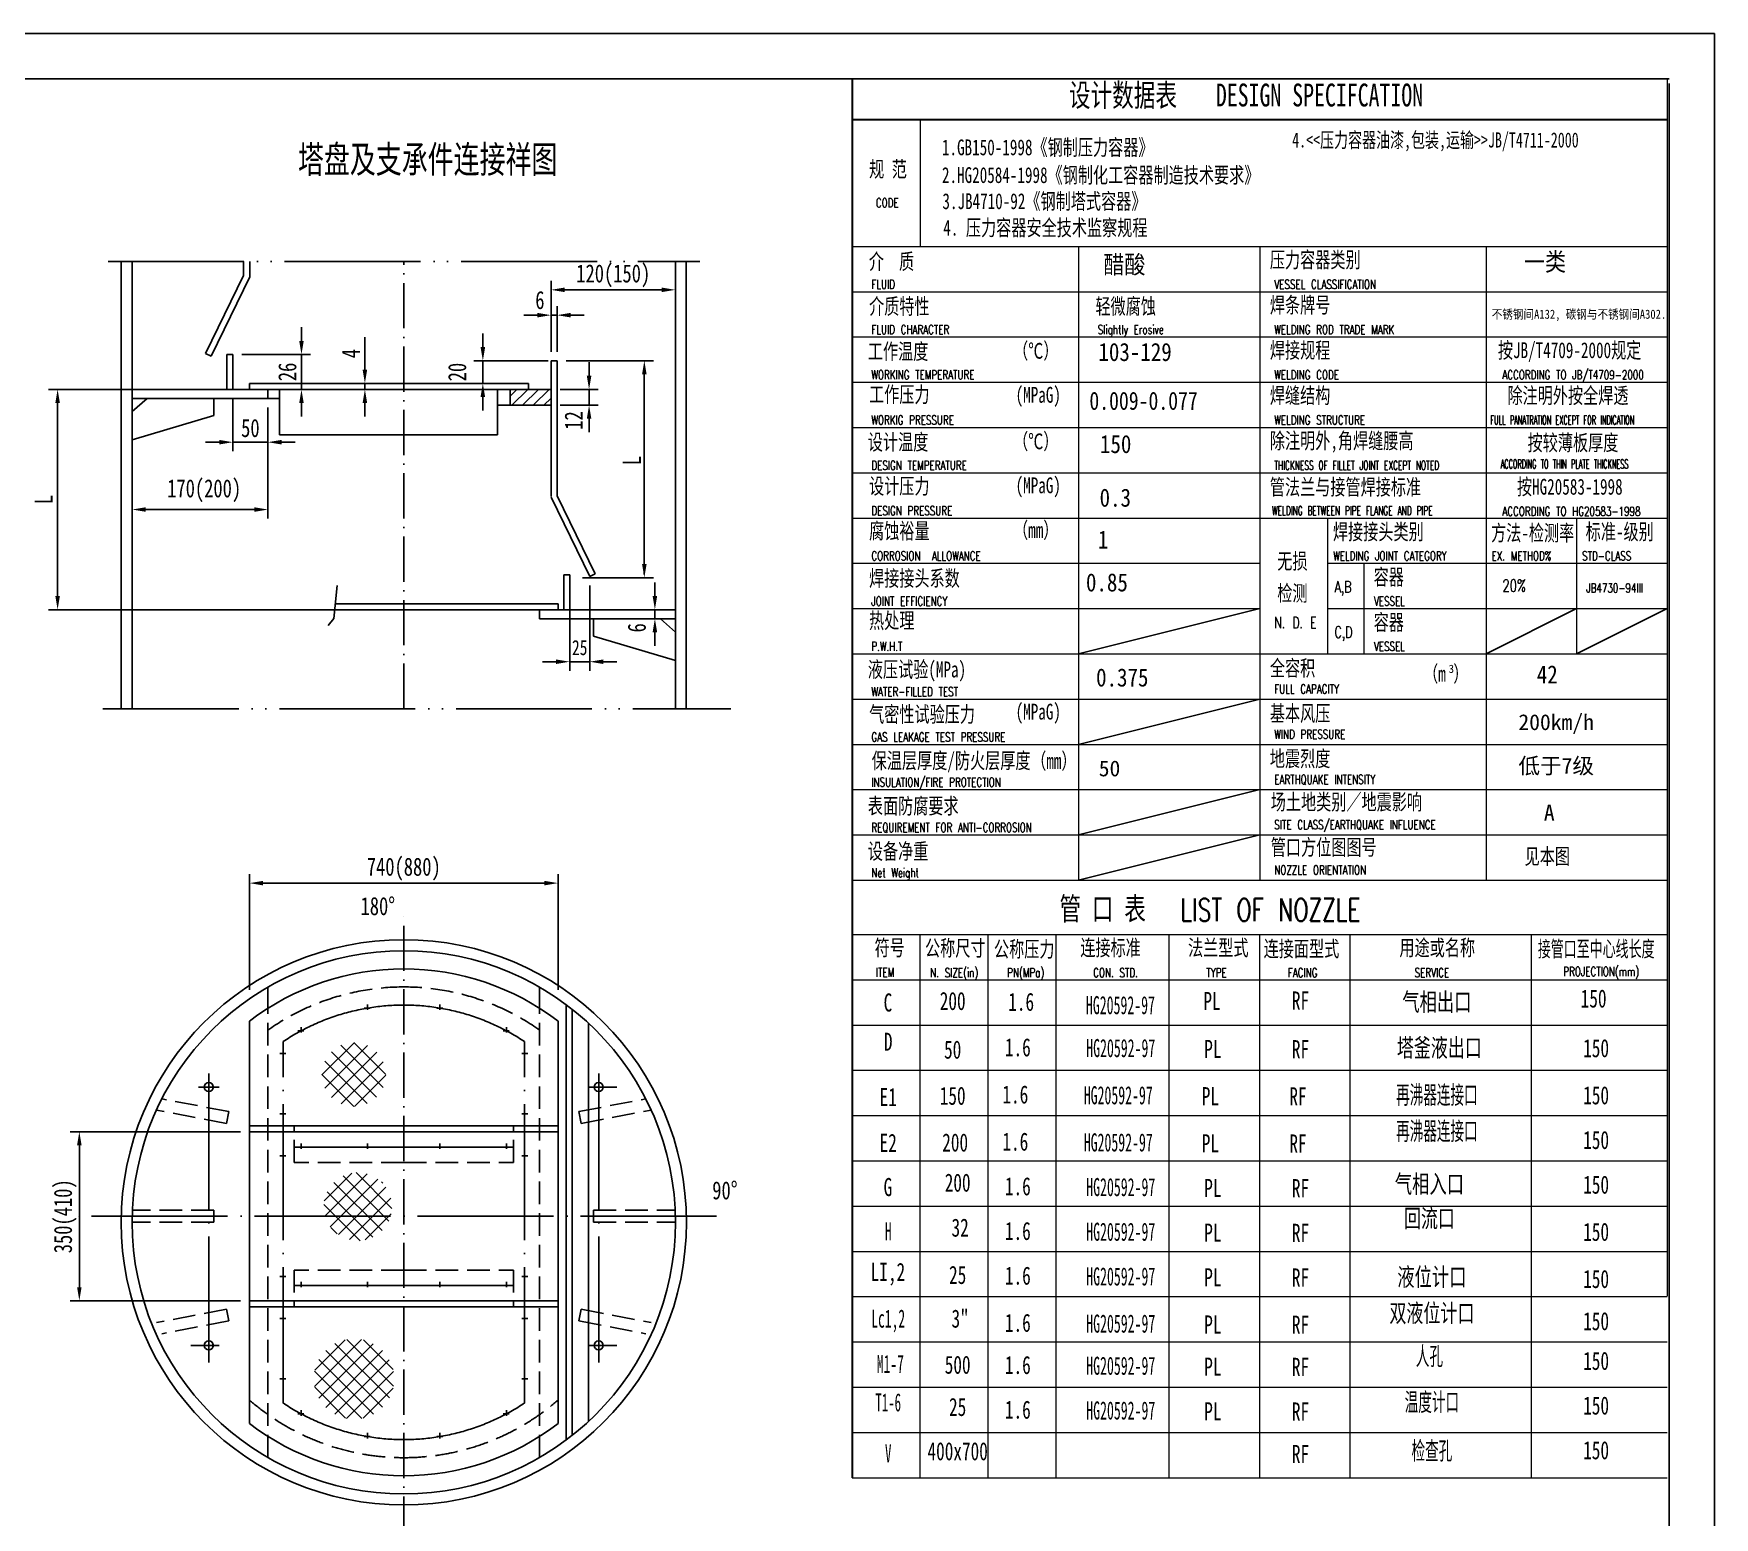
# Model space of a CAD drawing. Extents: x 2408 to 11318, y 227 to 12842.
# Drawn here: x 5749 to 11318, y 7925 to 12842 of the extents above; entities that cross this region are included whole.
import ezdxf
from ezdxf.enums import TextEntityAlignment as Align

# ---------------------------------------------------------------- set-up
doc = ezdxf.new("R2010")
doc.units = 0
doc.header["$LTSCALE"] = 15
doc.header["$MEASUREMENT"] = 0
for name, pattern in [('DASHDOT-M', [36, 30, -3, 0, -3]), ('DASHDOT-S', [14, 10, -2, 0, -2]), ('DIVIDE-M', [39, 30, -3, 0, -3, 0, -3]), ('HIDDEN-M', [7, 5, -2])]:
    doc.linetypes.add(name, pattern=pattern)
doc.layers.get('0').update_dxf_attribs({"linetype": 'CONTINUOUS'})
for name, color, linetype in [('CDR_DIM', 7, 'CONTINUOUS'), ('CDR_DWG1', 4, 'CONTINUOUS'), ('CDR_DWG3', 1, 'DASHDOT-M'), ('CDR_DWG4', 3, 'DIVIDE-M'), ('CDR_DWG5', 6, 'HIDDEN-M'), ('CDR_TEXT', 7, 'CONTINUOUS')]:
    doc.layers.add(name, color=color, linetype=linetype)
doc.layers.add('粗实线', color=4, linetype='CONTINUOUS', lineweight=30)
doc.layers.add('细实线', color=3, linetype='CONTINUOUS', lineweight=15)
doc.styles.add('HZ', font='SIMFANG.TTF', dxfattribs={"width": 0.75, "height": 60})
doc.styles.add('SBHZ', font='SIMFANG.TTF', dxfattribs={"width": 0.75})
doc.styles.add('STT', font='txt.shx', dxfattribs={"width": 0.7})
pattern_1 = [(45, (6254.52, 5388.002), (-26.5165, 26.5165), []), (135, (6254.52, 5388.002), (-26.5165, -26.5165), [])]

msp = doc.modelspace()

# ---------------------------------------------------------------- hatches: boundary and pattern name
at = {"layer": 'CDR_DIM'}
h = msp.add_hatch(dxfattribs=at)
h.set_pattern_fill('ANSI31', color=256, scale=200, style=0)
h.set_pattern_definition([(45, (16470.52, 1691.002), (-17.67767, 17.67767), [])])
h.paths.add_polyline_path([(7463.5, 11663), (7328.5, 11663), (7328.5, 11611), (7463.5, 11611)])
at = {"layer": 'CDR_DWG3'}
h = msp.add_hatch(dxfattribs=at)
h.set_pattern_fill('ANSI37', color=256, scale=300, style=0)
h.set_pattern_definition(pattern_1)
h.paths.add_polyline_path([(6916.5, 9393, 1), (6704.5, 9393, 1)])
h = msp.add_hatch(dxfattribs=at)
h.set_pattern_fill('ANSI37', color=256, scale=300, style=0)
h.set_pattern_definition(pattern_1)
h.paths.add_polyline_path([(6710.5, 8955, 0.071902), (6715.1, 8923), (6931.9, 8923, 0.071902), (6936.5, 8955, 1)])
h.paths.add_polyline_path([(6931.9, 8923), (6715.1, 8923, 0.747409)])
h.paths.add_polyline_path([(6677.5, 8384, 1), (6943.5, 8384, 1)])

# ---------------------------------------------------------------- linework, layer by layer
for p, q in [((11318, 12842), (2408, 12842)), ((11318, 12842), (11318, 227)), ((9211.6, 10786.7), (9811.6, 10936.7)), ((10561.6, 10786.7), (10861.6, 10936.7)), ((10861.6, 10786.7), (11161.6, 10936.7)), ((9211.6, 10486.7), (9811.6, 10636.7)), ((9211.6, 10186.7), (9811.6, 10336.7)), ((9211.6, 10036.7), (9811.6, 10186.7))]:
    msp.add_line(p, q)
at = {"color": 4}
for p, q in [((2783, 12692), (11168, 12692)), ((11168, 12677), (11168, 377))]:
    msp.add_line(p, q, dxfattribs=at)
at = {"layer": 'CDR_DIM'}
for p, q in [((7463.5, 11939), (7463.5, 12023)), ((7508.5, 11993), (7830.5, 11993)), ((7875.5, 11942), (7875.5, 12023)), ((7463.5, 11788), (7463.5, 11939)), ((7483.5, 11788), (7483.5, 11939)), ((7483.5, 11788), (7483.5, 11939)), ((7875.5, 11675), (7875.5, 11939)), ((6636.5, 11823.9), (6636.5, 11868.9)), ((7418.5, 11909), (7373.5, 11909)), ((7463.5, 11909), (7483.5, 11909)), ((7528.5, 11909), (7573.5, 11909)), ((6846.6, 11728), (6846.6, 11836)), ((7237.5, 11803), (7237.5, 11848)), ((6439, 11778.9), (6666.5, 11778.9)), ((6636.5, 11663), (6636.5, 11778.9)), ((7453.5, 11758), (7207.5, 11758)), ((7237.5, 11758), (7237.5, 11683)), ((7513.5, 11758), (7802.5, 11758)), ((7589.5, 11708), (7589.5, 11753)), ((7772.5, 11713), (7772.5, 11050.2)), ((6945.5, 11663), (5798.5, 11663)), ((6434.5, 11663), (6204.5, 11663)), ((6419, 11663), (6666.5, 11663)), ((6945.5, 11683), (6816.6, 11683)), ((6945.5, 11663), (6816.6, 11663)), ((6846.6, 11663), (6846.6, 11683)), ((7358.5, 11683), (7207.5, 11683)), ((7493.5, 11663), (7619.5, 11663)), ((7589.5, 11663), (7589.5, 11611)), ((5828.5, 10978), (5828.5, 11618)), ((6075.5, 11603), (6075.5, 11234.9)), ((6495.5, 11633), (6204.5, 11633)), ((6409, 11633), (6409, 11458.1)), ((6525.5, 11603), (6525.5, 11458.1)), ((6525.5, 11603), (6525.5, 11234.9)), ((6636.5, 11618), (6636.5, 11573)), ((6846.6, 11618), (6846.6, 11573)), ((7237.5, 11638), (7237.5, 11593)), ((7493.5, 11611), (7619.5, 11611)), ((7589.5, 11566), (7589.5, 11521)), ((6364, 11488.1), (6319, 11488.1)), ((6409, 11488.1), (6525.5, 11488.1)), ((6570.5, 11488.1), (6615.5, 11488.1)), ((6075.5, 11465.6), (6075.5, 11288)), ((6480.5, 11264.9), (6120.5, 11264.9)), ((7567.2, 11039.1), (7802.5, 11039.1)), ((7525.3, 11018.9), (7525.3, 10730.6)), ((7591.6, 11012.8), (7591.6, 10730.6)), ((7807.5, 10978), (7807.5, 11023)), ((6945.5, 10933), (5798.5, 10933)), ((7845.5, 10933), (7777.5, 10933)), ((7807.5, 10933), (7807.5, 10903)), ((7845.5, 10903), (7777.5, 10903)), ((7875.5, 10873), (7875.5, 10656)), ((7807.5, 10858), (7807.5, 10813)), ((7480.3, 10760.6), (7435.3, 10760.6)), ((7525.3, 10760.6), (7591.6, 10760.6)), ((7636.6, 10760.6), (7681.6, 10760.6)), ((6464.5, 9673.9), (6464.5, 10057)), ((6509.5, 10027), (7441.5, 10027)), ((7486.5, 9673.9), (7486.5, 10057)), ((6434.5, 9203), (5870.5, 9203)), ((5900.5, 9158), (5900.5, 8688)), ((6434.5, 8643), (5870.5, 8643))]:
    msp.add_line(p, q, dxfattribs=at)
msp.add_lwpolyline([(6754.5, 11013), (6743.5, 10904), (6725.5, 10881)], dxfattribs=at)
for points in [[(7508.5, 12000.5), (7508.5, 11985.5), (7463.5, 11993)], [(7830.5, 12000.5), (7830.5, 11985.5), (7875.5, 11993)], [(7418.5, 11916.5), (7418.5, 11901.5), (7463.5, 11909)], [(7528.5, 11916.5), (7528.5, 11901.5), (7483.5, 11909)], [(7528.5, 11916.5), (7528.5, 11901.5), (7483.5, 11909)], [(6629, 11823.9), (6644, 11823.9), (6636.5, 11778.9)], [(7230, 11803), (7245, 11803), (7237.5, 11758)], [(7765, 11713), (7780, 11713), (7772.5, 11758)], [(6839.1, 11728), (6854.1, 11728), (6846.6, 11683)], [(7582, 11708), (7597, 11708), (7589.5, 11663)], [(5821, 11618), (5836, 11618), (5828.5, 11663)], [(6629, 11618), (6644, 11618), (6636.5, 11663)], [(6839.1, 11618), (6854.1, 11618), (6846.6, 11663)], [(7230, 11638), (7245, 11638), (7237.5, 11683)], [(7582, 11566), (7597, 11566), (7589.5, 11611)], [(6364, 11495.6), (6364, 11480.6), (6409, 11488.1)], [(6570.5, 11495.6), (6570.5, 11480.6), (6525.5, 11488.1)], [(6120.5, 11272.4), (6120.5, 11257.4), (6075.5, 11264.9)], [(6480.5, 11272.4), (6480.5, 11257.4), (6525.5, 11264.9)], [(7765, 11084.1), (7780, 11084.1), (7772.5, 11039.1)], [(5821, 10978), (5836, 10978), (5828.5, 10933)], [(7800, 10978), (7815, 10978), (7807.5, 10933)], [(7800, 10858), (7815, 10858), (7807.5, 10903)], [(7480.3, 10768.1), (7480.3, 10753.1), (7525.3, 10760.6)], [(7636.6, 10768.1), (7636.6, 10753.1), (7591.6, 10760.6)], [(6509.5, 10034.5), (6509.5, 10019.5), (6464.5, 10027)], [(7441.5, 10034.5), (7441.5, 10019.5), (7486.5, 10027)], [(5893, 9158), (5908, 9158), (5900.5, 9203)], [(5893, 8688), (5908, 8688), (5900.5, 8643)]]:
    msp.add_solid(points, dxfattribs=at)
at = {"layer": 'CDR_DWG1', "linetype": 'Continuous'}
for p, q in [((6039.5, 10605), (6039.5, 12087)), ((6075.5, 10605), (6075.5, 12087)), ((7875.5, 10605), (7875.5, 12087)), ((7911.5, 10605), (7911.5, 12087))]:
    msp.add_line(p, q, dxfattribs=at)
at = {"layer": 'CDR_DWG1'}
for p, q in [((6444.9, 12040.9), (6444.9, 12087)), ((6464.9, 12036.2), (6464.9, 12087)), ((6444.9, 12040.9), (6318.8, 11781.5)), ((6464.9, 12036.2), (6336.8, 11772.8)), ((6318.8, 11781.5), (6336.8, 11772.8)), ((6389, 11778.9), (6409, 11778.9)), ((6389, 11663), (6389, 11778.9)), ((6409, 11663), (6409, 11778.9)), ((7463.5, 11308), (7463.5, 11758)), ((7463.5, 11758), (7483.5, 11758)), ((7483.5, 11308), (7483.5, 11758)), ((7463.5, 11663), (6075.5, 11663)), ((7388.5, 11683), (6464.5, 11683)), ((6464.5, 11663), (6464.5, 11683)), ((6525.5, 11633), (6525.5, 11663)), ((6563.5, 11513), (6563.5, 11663)), ((7285.5, 11513), (7285.5, 11663)), ((7328.5, 11611), (7328.5, 11663)), ((7388.5, 11663), (7388.5, 11683)), ((6563.5, 11633), (6075.5, 11633)), ((6075.5, 11589.8), (6124.9, 11633)), ((6346.5, 11633), (6346.5, 11576.4)), ((7463.5, 11611), (7285.5, 11611)), ((6346.5, 11576.4), (6075.5, 11495.6)), ((7285.5, 11513), (6563.5, 11513)), ((7463.5, 11306.2), (7591.6, 11042.8)), ((7483.5, 11310.9), (7609.6, 11051.5)), ((7505.3, 10933), (7505.3, 11048.9)), ((7525.3, 11048.9), (7505.3, 11048.9)), ((7525.3, 10933), (7525.3, 11048.9)), ((7609.6, 11051.5), (7591.6, 11042.8)), ((6746.4, 10933), (7875.5, 10933)), ((6746.4, 10933), (7875.5, 10933)), ((6748.5, 10953), (7486.5, 10953)), ((7425.5, 10903), (7425.5, 10933)), ((7425.5, 10903), (7425.5, 10933)), ((7486.5, 10933), (7486.5, 10953)), ((7425.5, 10903), (7875.5, 10903)), ((7604.5, 10904.8), (7604.5, 10845.7)), ((7875.5, 10859), (7826.1, 10902.3)), ((7604.5, 10845.7), (7875.5, 10764.9)), ((6525.5, 9612.3), (6525.5, 9682.4)), ((7425.5, 9682.4), (7425.5, 9612.3)), ((6844.5, 9612.9), (6855.5, 9612.9)), ((6855.5, 9612.9), (6844.5, 9612.9)), ((6855.5, 9606.9), (6855.5, 9624.9)), ((6855.5, 9612.9), (6864.5, 9612.9)), ((6855.5, 9612.9), (6855.5, 9606.9)), ((6855.5, 9612.9), (6855.5, 9612.9)), ((6855.5, 9612.9), (6855.5, 9612.9)), ((7084.5, 9612.9), (7095.5, 9612.9)), ((7095.5, 9612.9), (7084.5, 9612.9)), ((7095.5, 9606.9), (7095.5, 9624.9)), ((7095.5, 9612.9), (7104.5, 9612.9)), ((7095.5, 9612.9), (7095.5, 9606.9)), ((7095.5, 9612.9), (7095.5, 9612.9)), ((7095.5, 9612.9), (7095.5, 9612.9)), ((7513.5, 8181.5), (7513.5, 9624.5)), ((7533.5, 8196.9), (7533.5, 9609.1)), ((6464.5, 8236.3), (6464.5, 9569.7)), ((6624.5, 9537.7), (6635.5, 9537.7)), ((6635.5, 9537.7), (6624.5, 9537.7)), ((6635.5, 9531.7), (6635.5, 9549.7)), ((6635.5, 9537.7), (6644.5, 9537.7)), ((6635.5, 9537.7), (6635.5, 9531.7)), ((6635.5, 9537.7), (6635.5, 9537.7)), ((6635.5, 9537.7), (6635.5, 9537.7)), ((7304.5, 9537.7), (7315.5, 9537.7)), ((7315.5, 9537.7), (7304.5, 9537.7)), ((7315.5, 9531.7), (7315.5, 9549.7)), ((7315.5, 9537.7), (7324.5, 9537.7)), ((7315.5, 9537.7), (7315.5, 9531.7)), ((7315.5, 9537.7), (7315.5, 9537.7)), ((7315.5, 9537.7), (7315.5, 9537.7)), ((7486.5, 8236.3), (7486.5, 9569.7)), ((7587.2, 8242.8), (7587.2, 9563.2)), ((6575.5, 9456), (6575.5, 9474)), ((7375.5, 9456), (7375.5, 9474)), ((6575.5, 9462), (6564.5, 9462)), ((6564.5, 9462), (6575.5, 9462)), ((6575.5, 9462), (6575.5, 9462)), ((6575.5, 9462), (6575.5, 9462)), ((6575.5, 9462), (6575.5, 9456)), ((6575.5, 9462), (6584.5, 9462)), ((7375.5, 9462), (7366.5, 9462)), ((7375.5, 9462), (7375.5, 9456)), ((7386.5, 9462), (7375.5, 9462)), ((7375.5, 9462), (7386.5, 9462)), ((7375.5, 9462), (7375.5, 9462)), ((7375.5, 9462), (7375.5, 9462)), ((6575.5, 9262), (6564.5, 9262)), ((6564.5, 9262), (6575.5, 9262)), ((6575.5, 9256), (6575.5, 9274)), ((6575.5, 9262), (6575.5, 9262)), ((6575.5, 9262), (6575.5, 9262)), ((6575.5, 9262), (6575.5, 9256)), ((6575.5, 9262), (6584.5, 9262)), ((7375.5, 9262), (7366.5, 9262)), ((7375.5, 9256), (7375.5, 9274)), ((7375.5, 9262), (7375.5, 9256)), ((7386.5, 9262), (7375.5, 9262)), ((7375.5, 9262), (7386.5, 9262)), ((7375.5, 9262), (7375.5, 9262)), ((7375.5, 9262), (7375.5, 9262)), ((6975.5, 9223), (6464.5, 9223)), ((6975.5, 9203), (6464.5, 9203)), ((6975.5, 9223), (7486.5, 9223)), ((6975.5, 9203), (7486.5, 9203)), ((6575.5, 9117), (6575.5, 9135)), ((6635.5, 9152), (6624.5, 9152)), ((6624.5, 9152), (6635.5, 9152)), ((6635.5, 9146), (6635.5, 9164)), ((6635.5, 9152), (6635.5, 9152)), ((6635.5, 9152), (6635.5, 9152)), ((6635.5, 9152), (6635.5, 9146)), ((6635.5, 9152), (6644.5, 9152)), ((6844.5, 9152), (6855.5, 9152)), ((6855.5, 9152), (6844.5, 9152)), ((6855.5, 9146), (6855.5, 9164)), ((6855.5, 9152), (6864.5, 9152)), ((6855.5, 9152), (6855.5, 9146)), ((6855.5, 9152), (6855.5, 9152)), ((6855.5, 9152), (6855.5, 9152)), ((7084.5, 9152), (7095.5, 9152)), ((7095.5, 9152), (7084.5, 9152)), ((7095.5, 9146), (7095.5, 9164)), ((7095.5, 9152), (7104.5, 9152)), ((7095.5, 9152), (7095.5, 9146)), ((7095.5, 9152), (7095.5, 9152)), ((7095.5, 9152), (7095.5, 9152)), ((7304.5, 9152), (7315.5, 9152)), ((7315.5, 9152), (7304.5, 9152)), ((7315.5, 9146), (7315.5, 9164)), ((7315.5, 9152), (7324.5, 9152)), ((7315.5, 9152), (7315.5, 9146)), ((7315.5, 9152), (7315.5, 9152)), ((7315.5, 9152), (7315.5, 9152)), ((7375.5, 9117), (7375.5, 9135)), ((6575.5, 9123), (6564.5, 9123)), ((6564.5, 9123), (6575.5, 9123)), ((6575.5, 9123), (6575.5, 9123)), ((6575.5, 9123), (6575.5, 9123)), ((6575.5, 9123), (6575.5, 9117)), ((6575.5, 9123), (6584.5, 9123)), ((7375.5, 9123), (7366.5, 9123)), ((7375.5, 9123), (7375.5, 9117)), ((7386.5, 9123), (7375.5, 9123)), ((7375.5, 9123), (7386.5, 9123)), ((7375.5, 9123), (7375.5, 9123)), ((7375.5, 9123), (7375.5, 9123)), ((6575.5, 8923), (6564.5, 8923)), ((6564.5, 8923), (6575.5, 8923)), ((6575.5, 8917), (6575.5, 8935)), ((6575.5, 8923), (6575.5, 8923)), ((6575.5, 8923), (6575.5, 8923)), ((6575.5, 8923), (6575.5, 8917)), ((6575.5, 8923), (6584.5, 8923)), ((7375.5, 8923), (7366.5, 8923)), ((7375.5, 8917), (7375.5, 8935)), ((7375.5, 8923), (7375.5, 8917)), ((7386.5, 8923), (7375.5, 8923)), ((7375.5, 8923), (7386.5, 8923)), ((7375.5, 8923), (7375.5, 8923)), ((7375.5, 8923), (7375.5, 8923)), ((6564.5, 8723), (6575.5, 8723)), ((6575.5, 8723), (6564.5, 8723)), ((6575.5, 8729), (6575.5, 8711)), ((6575.5, 8723), (6575.5, 8729)), ((6575.5, 8723), (6584.5, 8723)), ((6575.5, 8723), (6575.5, 8723)), ((6575.5, 8723), (6575.5, 8723)), ((6624.5, 8694), (6635.5, 8694)), ((6635.5, 8694), (6624.5, 8694)), ((6635.5, 8688), (6635.5, 8706)), ((6635.5, 8694), (6644.5, 8694)), ((6635.5, 8694), (6635.5, 8688)), ((6635.5, 8694), (6635.5, 8694)), ((6635.5, 8694), (6635.5, 8694)), ((6844.5, 8694), (6855.5, 8694)), ((6855.5, 8694), (6844.5, 8694)), ((6855.5, 8688), (6855.5, 8706)), ((6855.5, 8694), (6864.5, 8694)), ((6855.5, 8694), (6855.5, 8688)), ((6855.5, 8694), (6855.5, 8694)), ((6855.5, 8694), (6855.5, 8694)), ((7084.5, 8694), (7095.5, 8694)), ((7095.5, 8694), (7084.5, 8694)), ((7095.5, 8688), (7095.5, 8706)), ((7095.5, 8694), (7104.5, 8694)), ((7095.5, 8694), (7095.5, 8688)), ((7095.5, 8694), (7095.5, 8694)), ((7095.5, 8694), (7095.5, 8694)), ((7304.5, 8694), (7315.5, 8694)), ((7315.5, 8694), (7304.5, 8694)), ((7315.5, 8688), (7315.5, 8706)), ((7315.5, 8694), (7324.5, 8694)), ((7315.5, 8694), (7315.5, 8688)), ((7315.5, 8694), (7315.5, 8694)), ((7315.5, 8694), (7315.5, 8694)), ((7375.5, 8723), (7366.5, 8723)), ((7375.5, 8723), (7375.5, 8729)), ((7375.5, 8729), (7375.5, 8711)), ((7375.5, 8723), (7375.5, 8723)), ((7375.5, 8723), (7375.5, 8723)), ((7375.5, 8723), (7386.5, 8723)), ((7386.5, 8723), (7375.5, 8723)), ((6975.5, 8643), (6464.5, 8643)), ((6975.5, 8643), (7486.5, 8643)), ((6975.5, 8623), (6464.5, 8623)), ((6564.5, 8584), (6575.5, 8584)), ((6575.5, 8584), (6564.5, 8584)), ((6575.5, 8590), (6575.5, 8572)), ((6575.5, 8584), (6575.5, 8590)), ((6575.5, 8584), (6584.5, 8584)), ((6575.5, 8584), (6575.5, 8584)), ((6575.5, 8584), (6575.5, 8584)), ((6975.5, 8623), (7486.5, 8623)), ((7375.5, 8584), (7366.5, 8584)), ((7375.5, 8584), (7375.5, 8590)), ((7375.5, 8590), (7375.5, 8572)), ((7375.5, 8584), (7375.5, 8584)), ((7375.5, 8584), (7375.5, 8584)), ((7375.5, 8584), (7386.5, 8584)), ((7386.5, 8584), (7375.5, 8584)), ((6564.5, 8384), (6575.5, 8384)), ((6575.5, 8384), (6564.5, 8384)), ((6575.5, 8390), (6575.5, 8372)), ((6575.5, 8384), (6575.5, 8390)), ((6575.5, 8384), (6584.5, 8384)), ((6575.5, 8384), (6575.5, 8384)), ((6575.5, 8384), (6575.5, 8384)), ((7375.5, 8384), (7366.5, 8384)), ((7375.5, 8384), (7375.5, 8390)), ((7375.5, 8390), (7375.5, 8372)), ((7375.5, 8384), (7375.5, 8384)), ((7375.5, 8384), (7375.5, 8384)), ((7375.5, 8384), (7386.5, 8384)), ((7386.5, 8384), (7375.5, 8384)), ((6624.5, 8268.3), (6635.5, 8268.3)), ((6635.5, 8268.3), (6624.5, 8268.3)), ((6635.5, 8262.3), (6635.5, 8280.3)), ((6635.5, 8268.3), (6644.5, 8268.3)), ((6635.5, 8268.3), (6635.5, 8262.3)), ((6635.5, 8268.3), (6635.5, 8268.3)), ((6635.5, 8268.3), (6635.5, 8268.3)), ((7304.5, 8268.3), (7315.5, 8268.3)), ((7315.5, 8268.3), (7304.5, 8268.3)), ((7315.5, 8262.3), (7315.5, 8280.3)), ((7315.5, 8268.3), (7324.5, 8268.3)), ((7315.5, 8268.3), (7315.5, 8262.3)), ((7315.5, 8268.3), (7315.5, 8268.3)), ((7315.5, 8268.3), (7315.5, 8268.3)), ((6525.5, 8193.7), (6525.5, 8123.6)), ((6844.5, 8193.1), (6855.5, 8193.1)), ((6855.5, 8193.1), (6844.5, 8193.1)), ((6855.5, 8187.1), (6855.5, 8205.1)), ((6855.5, 8193.1), (6864.5, 8193.1)), ((6855.5, 8193.1), (6855.5, 8187.1)), ((6855.5, 8193.1), (6855.5, 8193.1)), ((6855.5, 8193.1), (6855.5, 8193.1)), ((7084.5, 8193.1), (7095.5, 8193.1)), ((7095.5, 8193.1), (7084.5, 8193.1)), ((7095.5, 8187.1), (7095.5, 8205.1)), ((7095.5, 8193.1), (7104.5, 8193.1)), ((7095.5, 8193.1), (7095.5, 8187.1)), ((7095.5, 8193.1), (7095.5, 8193.1)), ((7095.5, 8193.1), (7095.5, 8193.1)), ((7425.5, 8193.7), (7425.5, 8123.6))]:
    msp.add_line(p, q, dxfattribs=at)
for centre, radius in [((6975.5, 8903), 936.5), ((6975.5, 8903), 900), ((6329.5, 9351), 15), ((7621.5, 9351), 15), ((6329.5, 8495), 15), ((7621.5, 8495), 15)]:
    msp.add_circle(centre, radius, dxfattribs=at)
for start, end in [(90, 127.4691), (52.5309, 90), (232.5309, 270), (270, 307.4691)]:
    msp.add_arc((6975.5, 8903), 840, start, end, dxfattribs=at)
at = {"layer": 'CDR_DWG3', "linetype": 'DASHDOT-S'}
for p, q in [((6975.5, 10605), (6975.5, 12087)), ((6975.5, 7845), (6975.5, 9930))]:
    msp.add_line(p, q, dxfattribs=at)
at = {"layer": 'CDR_DWG3'}
for p, q in [((6575.5, 8304.3), (6575.5, 9501.7)), ((7375.5, 8304.3), (7375.5, 9501.7)), ((6329.5, 9396), (6329.5, 8438)), ((7621.5, 9396), (7621.5, 8438)), ((6295.5, 9351), (6363.5, 9351)), ((7681.5, 9351), (7587.5, 9351)), ((8011.5, 8923), (5851.5, 8923)), ((6269.5, 8495), (6363.5, 8495)), ((7681.5, 8495), (7587.5, 8495))]:
    msp.add_line(p, q, dxfattribs=at)
at = {"layer": 'CDR_DWG3', "color": 1}
for p, q in [((6975.5, 9152), (6612.5, 9152)), ((6975.5, 9152), (7338.5, 9152)), ((6975.5, 8694), (6612.5, 8694)), ((6975.5, 8694), (7338.5, 8694))]:
    msp.add_line(p, q, dxfattribs=at)
at = {"layer": 'CDR_DWG3'}
for start, end in [(90, 123.749), (56.251, 90), (236.251, 270), (270, 303.749)]:
    msp.add_arc((6975.5, 8903), 720, start, end, dxfattribs=at)
at = {"layer": 'CDR_DWG4'}
for p, q in [((5995.5, 12087), (7956.5, 12087)), ((5978.5, 10605), (8059.5, 10605))]:
    msp.add_line(p, q, dxfattribs=at)
at = {"layer": 'CDR_DWG5'}
for p, q in [((6525.5, 8123.6), (6525.5, 9682.4)), ((7425.5, 8123.6), (7425.5, 9682.4)), ((6395.3, 9269.9), (6174, 9312.3)), ((7555.7, 9269.9), (7777, 9312.3)), ((6387.8, 9230.6), (6156, 9275.1)), ((6395.3, 9269.9), (6387.8, 9230.6)), ((7555.7, 9269.9), (7563.3, 9230.6)), ((7563.3, 9230.6), (7795, 9275.1)), ((6612.5, 9101), (6612.5, 9223)), ((7338.5, 9101), (7338.5, 9223)), ((6975.5, 9101), (6612.5, 9101)), ((6975.5, 9101), (7338.5, 9101)), ((6346.5, 8943), (6076.4, 8943)), ((6346.5, 8943), (6346.5, 8903)), ((7604.5, 8943), (7874.6, 8943)), ((7604.5, 8943), (7604.5, 8903)), ((6346.5, 8903), (6075.5, 8903)), ((7604.5, 8903), (7875.5, 8903)), ((6975.5, 8745), (6612.5, 8745)), ((6612.5, 8745), (6612.5, 8623)), ((6975.5, 8745), (7338.5, 8745)), ((7338.5, 8745), (7338.5, 8623)), ((6387.8, 8615.4), (6156, 8571)), ((6395.3, 8576.1), (6387.8, 8615.4)), ((7555.7, 8576.1), (7563.3, 8615.4)), ((7563.3, 8615.4), (7795, 8571)), ((6395.3, 8576.1), (6174, 8533.7)), ((7555.7, 8576.1), (7777, 8533.7))]:
    msp.add_line(p, q, dxfattribs=at)
for start, end in [(90, 125.2344), (54.7656, 90), (229.0706, 270), (270, 310.9294)]:
    msp.add_arc((6975.5, 8903), 780, start, end, dxfattribs=at)
at = {"layer": '粗实线'}
for p, q in [((8461.6, 12692.3), (8461.6, 8056.7)), ((8461.6, 12557.6), (11161.6, 12557.6))]:
    msp.add_line(p, q, dxfattribs=at)
at = {"layer": '细实线'}
for p, q in [((8461.6, 12692.3), (11161.4, 12692.3)), ((11161.4, 12692.3), (11161.4, 8658)), ((8686.6, 12557.6), (8686.6, 12136.7)), ((8461.6, 12136.7), (11161.6, 12136.7)), ((9211.6, 12136.7), (9211.6, 10036.7)), ((9811.6, 12136.7), (9811.6, 10036.7)), ((10561.6, 12136.7), (10561.6, 10036.7)), ((8461.6, 11986.7), (11161.6, 11986.7)), ((8461.6, 11836.7), (11161.6, 11836.7)), ((8461.6, 11686.7), (11161.6, 11686.7)), ((8461.6, 11536.7), (11161.6, 11536.7)), ((8461.6, 11386.7), (11161.6, 11386.7)), ((8461.6, 11236.7), (11161.6, 11236.7)), ((10036.6, 11236.7), (10036.6, 10786.7)), ((10861.6, 11236.7), (10861.6, 10786.7)), ((8461.6, 11086.7), (9811.6, 11086.7)), ((10036.6, 11086.7), (11161.6, 11086.7)), ((10156.6, 11086.7), (10156.6, 10786.7)), ((8461.6, 10936.7), (9811.6, 10936.7)), ((10036.6, 10936.7), (11161.6, 10936.7)), ((8461.6, 10786.7), (11161.6, 10786.7)), ((8461.6, 10636.7), (11161.6, 10636.7)), ((8461.6, 10486.7), (11161.6, 10486.7)), ((8461.6, 10336.7), (11161.6, 10336.7)), ((8461.6, 10186.7), (11161.6, 10186.7)), ((8461.6, 10036.7), (11161.6, 10036.7)), ((8461.6, 9856.7), (11161.6, 9856.7)), ((8686.6, 8056.7), (8686.6, 9856.7)), ((8911.6, 8056.7), (8911.6, 9856.7)), ((9136.6, 8056.7), (9136.6, 9856.7)), ((9511.6, 8056.7), (9511.6, 9856.7)), ((9811.6, 8056.7), (9811.6, 9856.7)), ((10111.6, 8056.7), (10111.6, 9856.7)), ((10711.6, 8056.7), (10711.6, 9856.7)), ((8461.6, 9706.7), (11161.6, 9706.7)), ((8461.6, 9556.7), (11161.6, 9556.7)), ((8461.6, 9406.7), (11161.6, 9406.7)), ((8461.6, 9256.7), (11161.6, 9256.7)), ((8461.6, 9106.7), (11161.6, 9106.7)), ((8461.6, 8956.7), (11161.6, 8956.7)), ((8461.6, 8806.7), (11161.6, 8806.7)), ((8461.6, 8656.7), (11161.6, 8656.7)), ((8461.6, 8506.7), (11161.6, 8506.7)), ((8461.6, 8356.7), (11161.6, 8356.7)), ((8461.6, 8206.7), (11161.6, 8206.7)), ((8461.6, 8056.7), (11161.6, 8056.7))]:
    msp.add_line(p, q, dxfattribs=at)

# ---------------------------------------------------------------- texts
at = {"color": 7, "linetype": 'Continuous', "style": 'HZ', "width": 0.7}
msp.add_text('塔盘及支承件连接祥图', height=90, dxfattribs=at).set_placement((6625, 12380.5))
at = {"color": 3, "style": 'SBHZ', "width": 0.68}
msp.add_text('4.<<压力容器油漆,包装,运输>>JB/T4711-2000', height=50, dxfattribs=at).set_placement((9919, 12464.6))
at = {"style": 'SBHZ'}
for s, height, width, p in [('醋酸', 60, 0.85, (9293.6, 12046.8)), ('一类', 60, 0.85, (10687.2, 12056)), ('不锈钢间A132, 碳钢与不锈钢间A302.', 30.24, 0.85, (10580.3, 11897.1)), ('103-129', 60, 0.85, (9277.2, 11757.1)), ('0.009-0.077', 60, 0.8, (9247.1, 11595.3)), ('150', 60, 0.85, (9282.2, 11452)), ('0.3', 60, 0.85, (9281, 11274.3)), ('1', 60, 0.85, (9275.2, 11135.4)), ('0.85', 60, 0.85, (9235.9, 10993.6)), ('0.375', 60, 0.85, (9269.4, 10678.5)), ('42', 60, 0.85, (10729.6, 10688.6))]:
    msp.add_text(s, height=height, dxfattribs=dict(at, width=width)).set_placement(p)
at = {"layer": 'CDR_DIM', "style": 'SBHZ', "width": 0.75}
msp.add_text('1', height=0.2, dxfattribs=at).set_placement((9317.8, 11109.2))
at = {"layer": 'CDR_DIM', "attachment_point": 5, "style": 'HZ'}
for s, insert, char_height in [('120(150)', (7669.5, 12039.5), 60), ('\\A1;6', (7426.5, 11958.8), 60), ('\\A1;50', (6467.2, 11534.6), 60), ('\\A1;170(200)', (6314.1, 11327.2), 60), ('\\A1;25', (7558.5, 10807.1), 50), ('\\A1;740(880)', (6975.5, 10073.5), 60), ('180%%D', (6889.5, 9950.5), 60), ('90%%D', (8039.5, 9008.5), 60)]:
    msp.add_mtext(s, dxfattribs=dict(at, insert=insert, char_height=char_height))
at = {"layer": 'CDR_DIM', "char_height": 60, "attachment_point": 5, "rotation": 90, "style": 'HZ'}
for s, insert in [('\\A1;4', (6800.1, 11781.6)), ('\\A1;26', (6590, 11721)), ('20', (7152.8, 11720.5)), ('12', (7538.3, 11560)), ('L', (7731, 11427.6)), ('L', (5782, 11298)), ('6', (7747.8, 10873)), ('\\A1;350(410)', (5854, 8923))]:
    msp.add_mtext(s, dxfattribs=dict(at, insert=insert))
at = {"layer": 'CDR_TEXT', "style": 'HZ'}
for s, width, p in [('C', 0.7, (8579.6, 9601.5)), ('200', 0.7, (8794.2, 9606.5)), ('1.6', 0.7, (9021.1, 9603.7)), ('HG20592-97', 0.56, (9350.1, 9592.7)), ('PL', 0.7, (9653.5, 9606.5)), ('RF', 0.7, (9946.6, 9607.9)), ('气相出口', 0.7, (10398.5, 9603.5)), ('150', 0.7, (10917.9, 9614.7)), ('D', 0.7, (8580.6, 9471.5)), ('50', 0.7, (8794.2, 9445.4)), ('1.6', 0.7, (9010.1, 9453)), ('HG20592-97 ', 0.56, (9362.6, 9450.4)), ('PL', 0.7, (9656.3, 9447.5)), ('RF', 0.7, (9946.6, 9446.8)), ('塔釜液出口', 0.6875, (10406.7, 9451.6)), ('150', 0.7, (10926.1, 9450.2)), ('1.6', 0.7, (9001.8, 9296.8)), ('再沸器连接口', 0.55, (10398.5, 9295.5)), ('E1', 0.7, (8580.6, 9288.3)), ('150', 0.7, (8794.2, 9292.5)), ('HG20592-97 ', 0.56, (9354.3, 9294.1)), ('PL', 0.7, (9648.1, 9291.2)), ('RF', 0.7, (9938.4, 9290.6)), ('150', 0.7, (10926.1, 9294)), ('E2', 0.7, (8580.6, 9136.4)), ('200', 0.7, (8802.4, 9137.6)), ('1.6', 0.7, (9001.8, 9140.5)), ('HG20592-97 ', 0.56, (9354.3, 9137.9)), ('PL', 0.7, (9648.1, 9135)), ('RF', 0.7, (9938.4, 9134.3)), ('再沸器连接口', 0.55, (10398.5, 9175.5)), ('150', 0.7, (10926.1, 9145.9)), ('G', 0.7, (8579.6, 8989.9)), ('200', 0.7, (8810.7, 9004.6)), ('1.6', 0.7, (9010.1, 8992.5)), ('HG20592-97 ', 0.56, (9362.6, 8989.8)), ('PL', 0.7, (9656.3, 8986.9)), ('RF', 0.7, (9946.6, 8986.3)), ('气相入口', 0.7, (10373.8, 9000.1)), ('150', 0.7, (10926.1, 8997.9)), ('32', 0.7, (8818.9, 8855.5)), ('回流口', 0.6875, (10373.8, 8886.1)), ('H', 0.55, (8580.6, 8843.5)), ('1.6', 0.7, (9010.1, 8844.4)), ('HG20592-97 ', 0.56, (9362.6, 8841.8)), ('PL', 0.7, (9656.3, 8838.9)), ('RF', 0.7, (9946.6, 8838.2)), ('150', 0.7, (10926.1, 8841.6)), ('LI,2', 0.7, (8579.6, 8708.8)), ('25', 0.7, (8810.7, 8698.8)), ('1.6', 0.7, (9010.1, 8696.4)), ('HG20592-97 ', 0.56, (9362.6, 8693.7)), ('PL', 0.7, (9656.3, 8690.9)), ('RF', 0.7, (9946.6, 8690.2)), ('液位计口', 0.7, (10382, 8692.1)), ('150', 0.7, (10926.1, 8685.4)), ('双液位计口', 0.6875, (10382, 8572.1)), ('Lc1,2', 0.55, (8580.6, 8554.1)), ('3"', 0.7, (8818.9, 8554.1)), ('1.6', 0.7, (9010.1, 8540.1)), ('HG20592-97 ', 0.56, (9362.6, 8537.5)), ('PL', 0.7, (9656.3, 8534.6)), ('RF', 0.7, (9946.6, 8533.9)), ('150', 0.7, (10926.1, 8545.6)), ('人孔', 0.55, (10373.8, 8429.7)), ('150', 0.7, (10926.1, 8414)), ('M1-7', 0.55, (8587.6, 8403.8)), ('500', 0.7, (8810.7, 8401.2)), ('1.6', 0.7, (9010.1, 8400.3)), ('HG20592-97 ', 0.56, (9362.6, 8397.7)), ('PL', 0.7, (9656.3, 8394.8)), ('RF', 0.7, (9946.6, 8394.1)), ('T1-6', 0.52, (8580.6, 8276.5)), ('25', 0.7, (8810.7, 8261.3)), ('1.6', 0.7, (9010.1, 8252.3)), ('HG20592-97 ', 0.56, (9362.6, 8249.6)), ('PL', 0.7, (9656.3, 8246.8)), ('RF', 0.7, (9946.6, 8246.1)), ('温度计口', 0.55, (10382, 8277.5)), ('150', 0.7, (10926.1, 8266)), ('V', 0.52, (8580.6, 8107.2)), ('400x700', 0.7, (8810.7, 8114.5)), ('RF', 0.7, (9946.6, 8105.3)), ('检查孔', 0.55, (10382, 8116.4)), ('150', 0.7, (10926.1, 8117.9))]:
    msp.add_text(s, height=60, dxfattribs=dict(at, width=width)).set_placement(p, align=Align.CENTER)
at = {"layer": '细实线'}
for s, height, style, width, p in [('设计数据表  ', 75, 'HZ', 0.7, (9179.4, 12600.6)), ('  DESIGN SPECIFCATION', 75.904, 'HZ', 0.7, (9594, 12600.6)), ('1.GB150-1998《钢制压力容器》', 52.5, 'HZ', 0.7, (8758.7, 12438.9)), ('规 范', 52.5, 'HZ', 0.7, (8517.3, 12366.8)), ('2.HG20584-1998《钢制化工容器制造技术要求》', 52.5, 'HZ', 0.7, (8758.7, 12347)), ('3.JB4710-92《钢制塔式容器》', 52.5, 'HZ', 0.7, (8760.1, 12260.4)), ('CODE', 30, 'STT', 0.707, (8539.8, 12266.4)), ('4. 压力容器安全技术监察规程', 52.5, 'HZ', 0.7, (8763.1, 12172.7)), ('介  质', 52.5, 'HZ', 0.7, (8516.5, 12060.7)), ('压力容器类别', 52.5, 'HZ', 0.7, (9845.1, 12066.5)), ('FLUID', 30, 'STT', 0.707, (8524.8, 11996.4)), ('焊条牌号', 52.5, 'HZ', 0.7, (9845.1, 11916.6)), ('VESSEL CLASSIFICATION', 30, 'STT', 0.707, (9859.8, 11996.4)), ('介质特性', 52.5, 'HZ', 0.7, (8517.2, 11912.2)), ('轻微腐蚀', 52.5, 'HZ', 0.7, (9267.2, 11912.2)), ('FLUID CHARACTER', 30, 'STT', 0.707, (8524.8, 11846.4)), ('Slightly Erosive', 30, 'STT', 0.707, (9274.8, 11846.4)), ('WELDING ROD TRADE MARK', 30, 'STT', 0.707, (9859.8, 11846.4)), ('工作温度', 52.5, 'HZ', 0.7, (8513.1, 11762.7)), ('（℃）', 52.5, 'HZ', 0.7, (8994.4, 11764.7)), ('焊接规程', 52.5, 'HZ', 0.7, (9845.1, 11766.7)), ('按JB/T4709-2000规定', 52.5, 'HZ', 0.7, (10600.7, 11766.7)), ('WORKING TEMPERATURE', 30, 'STT', 0.707, (8524.8, 11696.4)), ('WELDING CODE', 30, 'STT', 0.707, (9859.8, 11696.4)), ('ACCORDING TO JB/T4709-2000', 30, 'STT', 0.707, (10615.5, 11696.4)), ('工作压力', 52.5, 'HZ', 0.7, (8517.2, 11620)), ('(MPaG)', 52.5, 'HZ', 0.7, (9002.8, 11619)), ('焊缝结构', 52.5, 'HZ', 0.7, (9845.1, 11616.7)), ('除注明外按全焊透', 52.5, 'HZ', 0.7, (10632.3, 11616.7)), ('WORKIG PRESSURE', 30, 'STT', 0.707, (8524.8, 11546.4)), ('WELDING STRUCTURE', 30, 'STT', 0.707, (9859.8, 11546.4)), ('FULL PANATRATION EXCEPT FOR INDICATION', 30, 'STT', 0.5, (10576, 11546.4)), ('设计温度', 52.5, 'HZ', 0.7, (8513.1, 11462.4)), ('（℃）', 52.5, 'HZ', 0.7, (8994.4, 11464.7)), ('除注明外,角焊缝腰高', 52.5, 'HZ', 0.7, (9845.1, 11466.7)), ('按较薄板厚度', 52.5, 'HZ', 0.7, (10699.1, 11460.4)), ('DESIGN TEMPERATURE', 30, 'STT', 0.707, (8524.8, 11396.4)), ('THICKNESS OF FILLET JOINT EXCEPT NOTED', 30, 'STT', 0.6, (9859.8, 11396.4)), ('ACCORDING TO THIN PLATE THICKNESS', 30, 'STT', 0.5, (10609.7, 11400.9)), ('设计压力', 52.5, 'HZ', 0.7, (8517.2, 11316.5)), ('(MPaG)', 52.5, 'HZ', 0.7, (9002.8, 11319)), ('管法兰与接管焊接标准', 52.5, 'HZ', 0.7, (9845.1, 11313.3)), ('按HG20583-1998', 52.5, 'HZ', 0.7, (10663.9, 11314.3)), ('DESIGN PRESSURE', 30, 'STT', 0.707, (8524.8, 11246.4)), ('WELDING BETWEEN PIPE FLANGE AND PIPE', 30, 'STT', 0.6, (9851.9, 11246.4)), ('ACCORDING TO HG20583-1998', 30, 'STT', 0.707, (10615.5, 11244)), ('腐蚀裕量', 52.5, 'HZ', 0.7, (8517.2, 11167.7)), ('（mm）', 52.5, 'HZ', 0.7, (8994.3, 11170.7)), ('焊接接头类别', 52.5, 'HZ', 0.7, (10054.1, 11165.2)), ('方法-检测率', 52.5, 'HZ', 0.7, (10578, 11161.4)), ('标准-级别', 52.5, 'HZ', 0.7, (10891.6, 11165.2)), ('CORROSION  ALLOWANCE', 30, 'STT', 0.707, (8524.8, 11096.4)), ('无损', 52.5, 'HZ', 0.7, (9869.8, 11067.7)), ('WELDING JOINT CATEGORY', 30, 'STT', 0.707, (10054.8, 11096.4)), ('EX. METHOD%', 30, 'STT', 0.707, (10579.8, 11096.4)), ('STD-CLASS', 30, 'STT', 0.707, (10879.8, 11096.4)), ('焊接接头系数', 52.5, 'HZ', 0.7, (8517.2, 11011)), ('A,B', 37.5, 'STT', 0.707, (10059.6, 10990.2)), ('容器', 52.5, 'HZ', 0.7, (10189.1, 11015.2)), ('20%', 40, 'STT', 0.707, (10615.8, 10992.9)), ('JOINT EFFICIENCY', 30, 'STT', 0.707, (8524.8, 10946.4)), ('检测', 52.5, 'HZ', 0.7, (9869.8, 10961.6)), ('VESSEL', 30, 'STT', 0.707, (10189.8, 10946.4)), ('JB4730-94III', 30, 'STT', 0.707, (10893.5, 10990)), ('热处理', 52.5, 'HZ', 0.7, (8517.2, 10871.1)), ('容器', 52.5, 'HZ', 0.7, (10189.1, 10865.2)), ('N. D. E', 37.5, 'STT', 0.707, (9859.8, 10871.4)), ('C,D', 37.5, 'STT', 0.707, (10059.6, 10840.2)), ('P.W.H.T', 30, 'STT', 0.707, (8524.8, 10796.4)), ('VESSEL', 30, 'STT', 0.707, (10189.8, 10796.4)), ('液压试验(MPa)', 52.5, 'HZ', 0.7, (8513.1, 10708.9)), ('全容积', 52.5, 'HZ', 0.7, (9845.1, 10713.3)), ('（m ）', 52.5, 'HZ', 0.7, (10352.9, 10694.6)), ('WATER-FILLED TEST ', 30, 'STT', 0.707, (8524.8, 10646.4)), ('FULL CAPACITY', 30, 'STT', 0.707, (9859.8, 10655.4)), ('气密性试验压力', 52.5, 'HZ', 0.7, (8517.2, 10560.3)), ('(MPaG)', 52.5, 'HZ', 0.7, (9002.8, 10569)), ('基本风压', 52.5, 'HZ', 0.7, (9845.1, 10563.3)), ('GAS LEAKAGE TEST PRESSURE', 30, 'STT', 0.707, (8524.8, 10496.4)), ('WIND PRESSURE', 30, 'STT', 0.707, (9859.8, 10505.4)), ('地震烈度', 52.5, 'HZ', 0.7, (9845.1, 10413.3)), ('保温层厚度/防火层厚度', 52.5, 'HZ', 0.7, (8525.9, 10406.8)), ('（mm）', 52.5, 'HZ', 0.7, (9054.3, 10405.7)), ('INSULATION/FIRE PROTECTION', 30, 'STT', 0.707, (8524.8, 10346.4)), ('EARTHQUAKE INTENSITY', 30, 'STT', 0.707, (9859.8, 10355.4)), ('表面防腐要求', 52.5, 'HZ', 0.7, (8513.1, 10256.5)), ('场土地类别／地震影响', 52.5, 'HZ', 0.7, (9848.1, 10269.7)), ('REQUIREMENT FOR ANTI-CORROSION', 30, 'STT', 0.707, (8524.8, 10196.4)), ('SITE CLASS/EARTHQUAKE INFLUENCE', 30, 'STT', 0.707, (9859.8, 10205.4)), ('设备净重', 52.5, 'HZ', 0.7, (8513.1, 10106.5)), ('管口方位图图号', 52.5, 'HZ', 0.7, (9848.1, 10119.7)), ('见本图', 52.5, 'HZ', 0.7, (10689.3, 10089.7)), ('NOZZLE ORIENTATION', 30, 'STT', 0.707, (9859.8, 10055.4)), ('Net Weight', 30, 'STT', 0.707, (8524.8, 10046.4)), ('管 口 表', 75, 'HZ', 0.7, (9148.1, 9904.7)), ('LIST OF NOZZLE ', 75, 'STT', 0.707, (9549, 9900.6)), ('符号', 52.5, 'HZ', 0.7, (8535.4, 9786.8)), ('公称尺寸', 52.5, 'HZ', 0.7, (8702.6, 9785.5)), ('公称压力', 52.5, 'HZ', 0.7, (8931.1, 9782.1)), ('连接标准', 52.5, 'HZ', 0.7, (9217.1, 9786.8)), ('法兰型式', 52.5, 'HZ', 0.7, (9573.9, 9786.8)), ('连接面型式', 52.5, 'HZ', 0.7, (9824.6, 9783.3)), ('用途或名称', 52.5, 'HZ', 0.7, (10274.5, 9786.8)), ('接管口至中心线长度', 52.5, 'HZ', 0.6, (10733, 9783)), ('ITEM', 30, 'STT', 0.707, (8539.8, 9716.4)), ('N. SIZE(in)', 30, 'STT', 0.707, (8719.8, 9715.5)), ('PN(MPa)', 30, 'STT', 0.707, (8974.9, 9715.5)), ('PROJECTION(mm)', 30, 'STT', 0.707, (10817.5, 9719.1)), ('CON. STD.', 30, 'STT', 0.707, (9259.8, 9715.5)), ('TYPE', 30, 'STT', 0.707, (9634.8, 9715.5)), ('FACING', 30, 'STT', 0.707, (9904.8, 9715.5)), ('SERVICE', 30, 'STT', 0.707, (10324.8, 9715.5))]:
    msp.add_text(s, height=height, dxfattribs=dict(at, style=style, width=width)).set_placement(p)
at = {"layer": '细实线', "style": 'HZ'}
for s, height, p in [('3', 27.1, (10437.2, 10723.7)), ('200km/h', 52.5, (10668.7, 10534.1)), ('50', 52.5, (9278.2, 10380.9)), ('低于7级', 52.5, (10668.7, 10389.5)), ('A', 52.5, (10753, 10234.3))]:
    msp.add_text(s, height=height, dxfattribs=at).set_placement(p)

doc.saveas('drawing.dxf')
